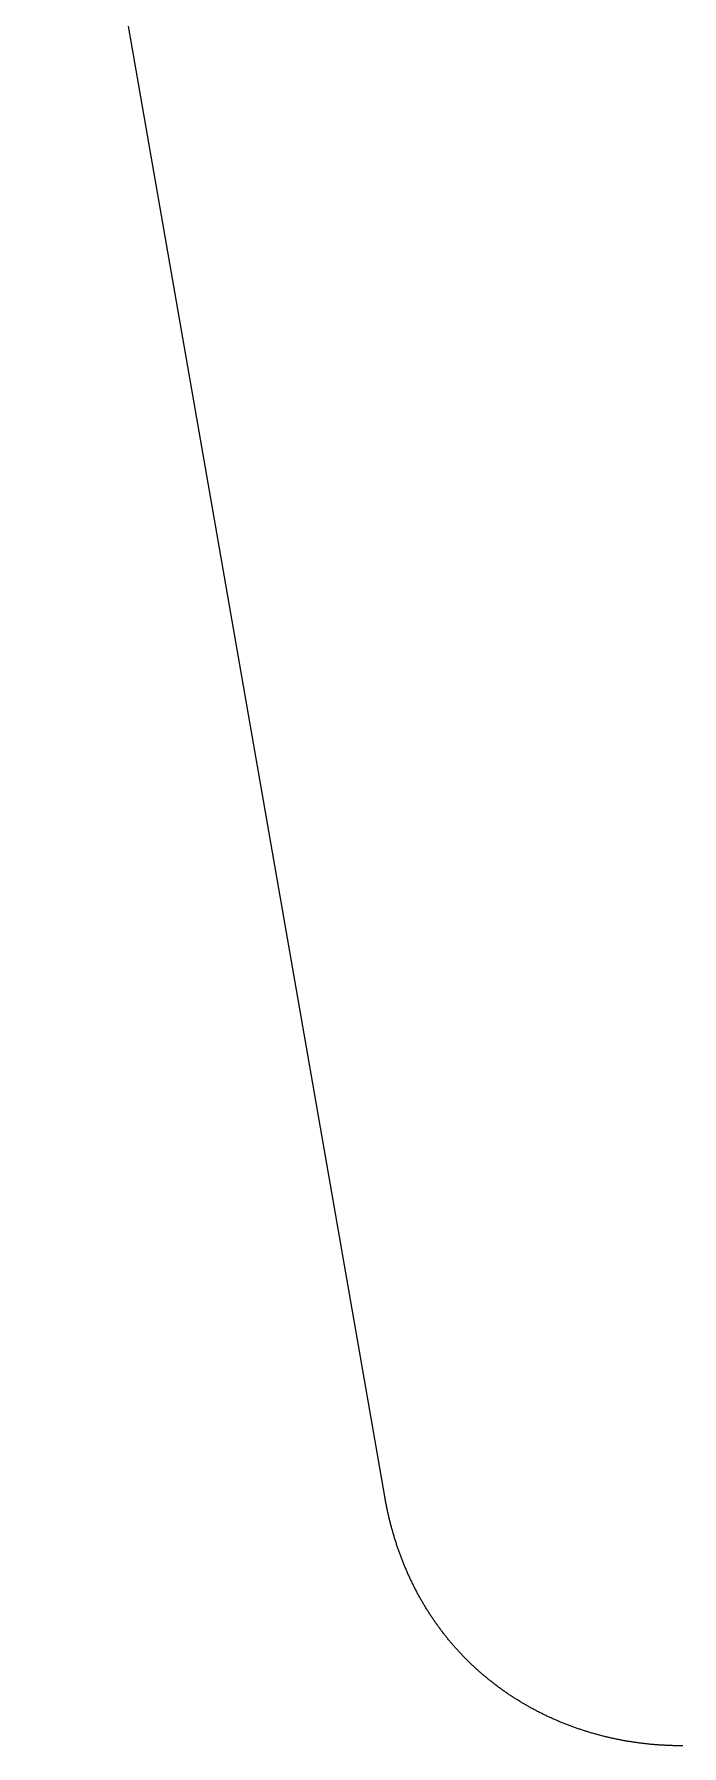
# Model space of a CAD drawing. Header units: millimetres. Extents: x 72.5 to 127.5, y -127.5 to -72.5.
# Drawn here: x 95.53 to 100, y -127.5 to -115.69 of the extents above; entities that cross this region are included whole.
import ezdxf

# ---------------------------------------------------------------- set-up
doc = ezdxf.new("R2010")
doc.units = ezdxf.units.MM
doc.layers.add('Edge.Cuts', color=254, linetype='CONTINUOUS', true_color=0xd0d2cd)

msp = doc.modelspace()

# ---------------------------------------------------------------- linework, layer by layer
at = {"layer": 'Edge.Cuts', "linetype": 'CONTINUOUS'}
for p, q in [((97.953314, -125.779217), (95.533627, -111.909469)), ((97.954422, -125.785521), (97.953314, -125.779217)), ((97.955665, -125.792481), (97.954422, -125.785521)), ((97.956925, -125.799427), (97.955665, -125.792481)), ((97.958203, -125.80636), (97.956925, -125.799427)), ((97.959499, -125.81328), (97.958203, -125.80636)), ((97.960813, -125.820187), (97.959499, -125.81328)), ((97.962145, -125.827079), (97.960813, -125.820187)), ((97.963495, -125.83396), (97.962145, -125.827079)), ((97.964862, -125.840826), (97.963495, -125.83396)), ((97.966248, -125.84768), (97.964862, -125.840826)), ((97.967651, -125.85452), (97.966248, -125.84768)), ((97.969071, -125.861348), (97.967651, -125.85452)), ((97.97051, -125.868162), (97.969071, -125.861348)), ((97.971966, -125.874963), (97.97051, -125.868162)), ((97.973439, -125.881751), (97.971966, -125.874963)), ((97.974931, -125.888526), (97.973439, -125.881751)), ((97.976439, -125.895287), (97.974931, -125.888526)), ((97.977966, -125.902036), (97.976439, -125.895287)), ((97.97951, -125.908771), (97.977966, -125.902036)), ((97.981071, -125.915493), (97.97951, -125.908771)), ((97.98265, -125.922202), (97.981071, -125.915493)), ((97.984247, -125.928899), (97.98265, -125.922202)), ((97.98586, -125.935581), (97.984247, -125.928899)), ((97.987492, -125.942252), (97.98586, -125.935581)), ((97.98914, -125.948908), (97.987492, -125.942252)), ((97.990806, -125.955552), (97.98914, -125.948908)), ((97.992489, -125.962183), (97.990806, -125.955552)), ((97.99419, -125.968801), (97.992489, -125.962183)), ((97.995908, -125.975405), (97.99419, -125.968801)), ((97.997643, -125.981997), (97.995908, -125.975405)), ((97.999396, -125.988576), (97.997643, -125.981997)), ((98.001166, -125.995142), (97.999396, -125.988576)), ((98.002952, -126.001694), (98.001166, -125.995142)), ((98.004757, -126.008234), (98.002952, -126.001694)), ((98.006578, -126.01476), (98.004757, -126.008234)), ((98.008416, -126.021275), (98.006578, -126.01476)), ((98.010272, -126.027775), (98.008416, -126.021275)), ((98.012145, -126.034263), (98.010272, -126.027775)), ((98.014034, -126.040738), (98.012145, -126.034263)), ((98.015941, -126.0472), (98.014034, -126.040738)), ((98.017865, -126.053649), (98.015941, -126.0472)), ((98.019806, -126.060085), (98.017865, -126.053649)), ((98.021763, -126.066508), (98.019806, -126.060085)), ((98.023738, -126.072919), (98.021763, -126.066508)), ((98.02573, -126.079315), (98.023738, -126.072919)), ((98.027738, -126.0857), (98.02573, -126.079315)), ((98.029764, -126.092071), (98.027738, -126.0857)), ((98.031806, -126.09843), (98.029764, -126.092071)), ((98.033865, -126.104775), (98.031806, -126.09843)), ((98.035942, -126.111109), (98.033865, -126.104775)), ((98.038034, -126.117428), (98.035942, -126.111109)), ((98.040144, -126.123736), (98.038034, -126.117428)), ((98.042271, -126.130029), (98.040144, -126.123736)), ((98.044414, -126.136311), (98.042271, -126.130029)), ((98.046574, -126.142579), (98.044414, -126.136311)), ((98.048751, -126.148835), (98.046574, -126.142579)), ((98.050944, -126.155077), (98.048751, -126.148835)), ((98.053154, -126.161307), (98.050944, -126.155077)), ((98.055381, -126.167524), (98.053154, -126.161307)), ((98.057625, -126.173729), (98.055381, -126.167524)), ((98.059884, -126.179919), (98.057625, -126.173729)), ((98.062161, -126.186098), (98.059884, -126.179919)), ((98.064454, -126.192263), (98.062161, -126.186098)), ((98.066765, -126.198417), (98.064454, -126.192263)), ((98.069091, -126.204556), (98.066765, -126.198417)), ((98.071434, -126.210684), (98.069091, -126.204556)), ((98.073793, -126.216797), (98.071434, -126.210684)), ((98.076169, -126.2229), (98.073793, -126.216797)), ((98.078561, -126.228988), (98.076169, -126.2229)), ((98.08097, -126.235065), (98.078561, -126.228988)), ((98.083395, -126.241127), (98.08097, -126.235065)), ((98.085837, -126.247178), (98.083395, -126.241127)), ((98.088295, -126.253215), (98.085837, -126.247178)), ((98.09077, -126.25924), (98.088295, -126.253215)), ((98.093261, -126.265251), (98.09077, -126.25924)), ((98.095768, -126.271251), (98.093261, -126.265251)), ((98.098291, -126.277237), (98.095768, -126.271251)), ((98.100832, -126.283211), (98.098291, -126.277237)), ((98.103387, -126.289171), (98.100832, -126.283211)), ((98.10596, -126.29512), (98.103387, -126.289171)), ((98.108549, -126.301054), (98.10596, -126.29512)), ((98.111154, -126.306978), (98.108549, -126.301054)), ((98.113775, -126.312886), (98.111154, -126.306978)), ((98.116413, -126.318784), (98.113775, -126.312886)), ((98.119066, -126.324667), (98.116413, -126.318784)), ((98.121736, -126.33054), (98.119066, -126.324667)), ((98.124422, -126.336397), (98.121736, -126.33054)), ((98.127124, -126.342244), (98.124422, -126.336397)), ((98.129842, -126.348076), (98.127124, -126.342244)), ((98.132577, -126.353897), (98.129842, -126.348076)), ((98.135327, -126.359703), (98.132577, -126.353897)), ((98.138094, -126.365499), (98.135327, -126.359703)), ((98.140876, -126.37128), (98.138094, -126.365499)), ((98.143675, -126.37705), (98.140876, -126.37128)), ((98.14649, -126.382805), (98.143675, -126.37705)), ((98.149321, -126.38855), (98.14649, -126.382805)), ((98.152167, -126.394279), (98.149321, -126.38855)), ((98.15503, -126.399998), (98.152167, -126.394279)), ((98.157908, -126.405703), (98.15503, -126.399998)), ((98.160804, -126.411396), (98.157908, -126.405703)), ((98.163714, -126.417074), (98.160804, -126.411396)), ((98.166641, -126.422742), (98.163714, -126.417074)), ((98.169583, -126.428395), (98.166641, -126.422742)), ((98.172542, -126.434038), (98.169583, -126.428395)), ((98.175515, -126.439665), (98.172542, -126.434038)), ((98.178506, -126.445282), (98.175515, -126.439665)), ((98.181511, -126.450883), (98.178506, -126.445282)), ((98.184534, -126.456474), (98.181511, -126.450883)), ((98.187571, -126.46205), (98.184534, -126.456474)), ((98.190625, -126.467616), (98.187571, -126.46205)), ((98.193693, -126.473166), (98.190625, -126.467616)), ((98.196779, -126.478706), (98.193693, -126.473166)), ((98.199879, -126.484231), (98.196779, -126.478706)), ((98.202996, -126.489745), (98.199879, -126.484231)), ((98.206128, -126.495244), (98.202996, -126.489745)), ((98.209276, -126.500733), (98.206128, -126.495244)), ((98.212439, -126.506206), (98.209276, -126.500733)), ((98.215619, -126.511669), (98.212439, -126.506206)), ((98.218814, -126.517117), (98.215619, -126.511669)), ((98.222025, -126.522554), (98.218814, -126.517117)), ((98.225251, -126.527976), (98.222025, -126.522554)), ((98.228493, -126.533387), (98.225251, -126.527976)), ((98.23175, -126.538784), (98.228493, -126.533387)), ((98.235024, -126.544169), (98.23175, -126.538784)), ((98.238312, -126.54954), (98.235024, -126.544169)), ((98.241617, -126.5549), (98.238312, -126.54954)), ((98.244936, -126.560245), (98.241617, -126.5549)), ((98.248272, -126.565579), (98.244936, -126.560245)), ((98.251623, -126.570898), (98.248272, -126.565579)), ((98.25499, -126.576206), (98.251623, -126.570898)), ((98.258371, -126.581499), (98.25499, -126.576206)), ((98.261769, -126.586782), (98.258371, -126.581499)), ((98.265182, -126.592049), (98.261769, -126.586782)), ((98.268611, -126.597305), (98.265182, -126.592049)), ((98.272054, -126.602547), (98.268611, -126.597305)), ((98.275514, -126.607777), (98.272054, -126.602547)), ((98.278988, -126.612993), (98.275514, -126.607777)), ((98.282479, -126.618197), (98.278988, -126.612993)), ((98.285983, -126.623387), (98.282479, -126.618197)), ((98.289505, -126.628566), (98.285983, -126.623387)), ((98.293041, -126.633729), (98.289505, -126.628566)), ((98.296593, -126.638882), (98.293041, -126.633729)), ((98.300159, -126.644019), (98.296593, -126.638882)), ((98.303742, -126.649146), (98.300159, -126.644019)), ((98.307339, -126.654257), (98.303742, -126.649146)), ((98.310952, -126.659358), (98.307339, -126.654257)), ((98.31458, -126.664443), (98.310952, -126.659358)), ((98.318224, -126.669518), (98.31458, -126.664443)), ((98.321882, -126.674577), (98.318224, -126.669518)), ((98.325556, -126.679625), (98.321882, -126.674577)), ((98.329245, -126.684658), (98.325556, -126.679625)), ((98.33295, -126.68968), (98.329245, -126.684658)), ((98.336668, -126.694686), (98.33295, -126.68968)), ((98.340404, -126.699682), (98.336668, -126.694686)), ((98.344153, -126.704663), (98.340404, -126.699682)), ((98.347919, -126.709632), (98.344153, -126.704663)), ((98.351698, -126.714586), (98.347919, -126.709632)), ((98.355494, -126.719529), (98.351698, -126.714586)), ((98.359304, -126.724457), (98.355494, -126.719529)), ((98.36313, -126.729374), (98.359304, -126.724457)), ((98.366969, -126.734275), (98.36313, -126.729374)), ((98.370826, -126.739165), (98.366969, -126.734275)), ((98.374696, -126.74404), (98.370826, -126.739165)), ((98.378582, -126.748904), (98.374696, -126.74404)), ((98.382482, -126.753752), (98.378582, -126.748904)), ((98.386398, -126.758589), (98.382482, -126.753752)), ((98.390328, -126.763411), (98.386398, -126.758589)), ((98.394275, -126.768221), (98.390328, -126.763411)), ((98.398234, -126.773016), (98.394275, -126.768221)), ((98.402211, -126.7778), (98.398234, -126.773016)), ((98.4062, -126.782568), (98.402211, -126.7778)), ((98.410207, -126.787326), (98.4062, -126.782568)), ((98.414226, -126.792067), (98.410207, -126.787326)), ((98.418262, -126.796798), (98.414226, -126.792067)), ((98.422311, -126.801512), (98.418262, -126.796798)), ((98.426377, -126.806216), (98.422311, -126.801512)), ((98.430455, -126.810903), (98.426377, -126.806216)), ((98.434551, -126.81558), (98.430455, -126.810903)), ((98.438659, -126.820241), (98.434551, -126.81558)), ((98.442784, -126.824891), (98.438659, -126.820241)), ((98.446922, -126.829524), (98.442784, -126.824891)), ((98.451077, -126.834147), (98.446922, -126.829524)), ((98.455244, -126.838753), (98.451077, -126.834147)), ((98.459428, -126.843349), (98.455244, -126.838753)), ((98.463625, -126.847928), (98.459428, -126.843349)), ((98.467838, -126.852497), (98.463625, -126.847928)), ((98.472064, -126.857049), (98.467838, -126.852497)), ((98.476307, -126.86159), (98.472064, -126.857049)), ((98.480563, -126.866115), (98.476307, -126.86159)), ((98.484835, -126.870629), (98.480563, -126.866115)), ((98.489119, -126.875126), (98.484835, -126.870629)), ((98.493421, -126.879612), (98.489119, -126.875126)), ((98.497734, -126.884083), (98.493421, -126.879612)), ((98.502065, -126.888541), (98.497734, -126.884083)), ((98.506407, -126.892984), (98.502065, -126.888541)), ((98.510767, -126.897415), (98.506407, -126.892984)), ((98.515139, -126.90183), (98.510767, -126.897415)), ((98.519527, -126.906234), (98.515139, -126.90183)), ((98.523928, -126.910621), (98.519527, -126.906234)), ((98.528345, -126.914997), (98.523928, -126.910621)), ((98.532775, -126.919356), (98.528345, -126.914997)), ((98.537221, -126.923704), (98.532775, -126.919356)), ((98.541679, -126.928036), (98.537221, -126.923704)), ((98.546154, -126.932356), (98.541679, -126.928036)), ((98.550641, -126.93666), (98.546154, -126.932356)), ((98.555145, -126.940952), (98.550641, -126.93666)), ((98.559661, -126.945228), (98.555145, -126.940952)), ((98.564193, -126.949492), (98.559661, -126.945228)), ((98.568737, -126.953739), (98.564193, -126.949492)), ((98.573298, -126.957975), (98.568737, -126.953739)), ((98.57787, -126.962194), (98.573298, -126.957975)), ((98.58246, -126.966402), (98.57787, -126.962194)), ((98.587061, -126.970593), (98.58246, -126.966402)), ((98.591678, -126.974772), (98.587061, -126.970593)), ((98.596308, -126.978935), (98.591678, -126.974772)), ((98.600954, -126.983086), (98.596308, -126.978935)), ((98.605611, -126.98722), (98.600954, -126.983086)), ((98.610285, -126.991342), (98.605611, -126.98722)), ((98.614971, -126.995448), (98.610285, -126.991342)), ((98.619673, -126.999542), (98.614971, -126.995448)), ((98.624387, -127.003619), (98.619673, -126.999542)), ((98.629117, -127.007684), (98.624387, -127.003619)), ((98.633858, -127.011732), (98.629117, -127.007684)), ((98.638617, -127.015768), (98.633858, -127.011732)), ((98.643386, -127.019787), (98.638617, -127.015768)), ((98.648172, -127.023794), (98.643386, -127.019787)), ((98.652969, -127.027785), (98.648172, -127.023794)), ((98.657783, -127.031763), (98.652969, -127.027785)), ((98.662608, -127.035724), (98.657783, -127.031763)), ((98.667449, -127.039673), (98.662608, -127.035724)), ((98.672302, -127.043605), (98.667449, -127.039673)), ((98.677171, -127.047525), (98.672302, -127.043605)), ((98.68205, -127.051428), (98.677171, -127.047525)), ((98.686947, -127.055318), (98.68205, -127.051428)), ((98.691854, -127.059192), (98.686947, -127.055318)), ((98.696778, -127.063053), (98.691854, -127.059192)), ((98.701712, -127.066897), (98.696778, -127.063053)), ((98.706663, -127.070728), (98.701712, -127.066897)), ((98.711625, -127.074542), (98.706663, -127.070728)), ((98.716603, -127.078344), (98.711625, -127.074542)), ((98.721592, -127.082129), (98.716603, -127.078344)), ((98.726597, -127.085901), (98.721592, -127.082129)), ((98.731613, -127.089655), (98.726597, -127.085901)), ((98.736645, -127.093397), (98.731613, -127.089655)), ((98.741687, -127.097122), (98.736645, -127.093397)), ((98.746746, -127.100834), (98.741687, -127.097122)), ((98.751815, -127.104529), (98.746746, -127.100834)), ((98.756901, -127.108211), (98.751815, -127.104529)), ((98.761996, -127.111876), (98.756901, -127.108211)), ((98.767108, -127.115527), (98.761996, -127.111876)), ((98.772231, -127.119162), (98.767108, -127.115527)), ((98.777369, -127.122783), (98.772231, -127.119162)), ((98.782518, -127.126387), (98.777369, -127.122783)), ((98.787683, -127.129978), (98.782518, -127.126387)), ((98.792858, -127.133551), (98.787683, -127.129978)), ((98.798049, -127.137112), (98.792858, -127.133551)), ((98.80325, -127.140655), (98.798049, -127.137112)), ((98.808467, -127.144184), (98.80325, -127.140655)), ((98.813694, -127.147696), (98.808467, -127.144184)), ((98.818937, -127.151195), (98.813694, -127.147696)), ((98.82419, -127.154676), (98.818937, -127.151195)), ((98.829458, -127.158144), (98.82419, -127.154676)), ((98.834737, -127.161594), (98.829458, -127.158144)), ((98.840032, -127.165031), (98.834737, -127.161594)), ((98.845336, -127.16845), (98.840032, -127.165031)), ((98.850656, -127.171855), (98.845336, -127.16845)), ((98.855985, -127.175243), (98.850656, -127.171855)), ((98.861331, -127.178617), (98.855985, -127.175243)), ((98.866686, -127.181974), (98.861331, -127.178617)), ((98.872056, -127.185316), (98.866686, -127.181974)), ((98.877437, -127.188642), (98.872056, -127.185316)), ((98.882832, -127.191953), (98.877437, -127.188642)), ((98.888238, -127.195246), (98.882832, -127.191953)), ((98.893658, -127.198525), (98.888238, -127.195246)), ((98.899088, -127.201787), (98.893658, -127.198525)), ((98.904534, -127.205035), (98.899088, -127.201787)), ((98.909989, -127.208264), (98.904534, -127.205035)), ((98.915459, -127.21148), (98.909989, -127.208264)), ((98.920938, -127.214678), (98.915459, -127.21148)), ((98.926433, -127.217861), (98.920938, -127.214678)), ((98.931937, -127.221027), (98.926433, -127.217861)), ((98.937455, -127.224178), (98.931937, -127.221027)), ((98.942984, -127.227312), (98.937455, -127.224178)), ((98.948527, -127.230431), (98.942984, -127.227312)), ((98.954079, -127.233532), (98.948527, -127.230431)), ((98.959646, -127.236618), (98.954079, -127.233532)), ((98.965222, -127.239687), (98.959646, -127.236618)), ((98.970813, -127.242741), (98.965222, -127.239687)), ((98.976413, -127.245777), (98.970813, -127.242741)), ((98.982027, -127.248798), (98.976413, -127.245777)), ((98.987651, -127.251801), (98.982027, -127.248798)), ((98.993289, -127.254789), (98.987651, -127.251801)), ((98.998936, -127.25776), (98.993289, -127.254789)), ((99.004597, -127.260715), (98.998936, -127.25776)), ((99.010267, -127.263652), (99.004597, -127.260715)), ((99.015952, -127.266574), (99.010267, -127.263652)), ((99.021645, -127.269478), (99.015952, -127.266574)), ((99.027352, -127.272367), (99.021645, -127.269478)), ((99.033068, -127.275238), (99.027352, -127.272367)), ((99.038798, -127.278093), (99.033068, -127.275238)), ((99.044537, -127.280931), (99.038798, -127.278093)), ((99.05029, -127.283753), (99.044537, -127.280931)), ((99.056051, -127.286557), (99.05029, -127.283753)), ((99.061826, -127.289345), (99.056051, -127.286557)), ((99.067609, -127.292115), (99.061826, -127.289345)), ((99.073407, -127.294869), (99.067609, -127.292115)), ((99.079212, -127.297606), (99.073407, -127.294869)), ((99.085032, -127.300326), (99.079212, -127.297606)), ((99.090859, -127.303029), (99.085032, -127.300326)), ((99.0967, -127.305715), (99.090859, -127.303029)), ((99.102549, -127.308383), (99.0967, -127.305715)), ((99.108412, -127.311036), (99.102549, -127.308383)), ((99.114282, -127.31367), (99.108412, -127.311036)), ((99.120166, -127.316288), (99.114282, -127.31367)), ((99.126058, -127.318887), (99.120166, -127.316288)), ((99.131963, -127.321471), (99.126058, -127.318887)), ((99.137876, -127.324036), (99.131963, -127.321471)), ((99.143802, -127.326585), (99.137876, -127.324036)), ((99.149736, -127.329116), (99.143802, -127.326585)), ((99.155683, -127.33163), (99.149736, -127.329116)), ((99.161637, -127.334126), (99.155683, -127.33163)), ((99.167605, -127.336606), (99.161637, -127.334126)), ((99.173579, -127.339066), (99.167605, -127.336606)), ((99.179567, -127.341511), (99.173579, -127.339066)), ((99.185562, -127.343937), (99.179567, -127.341511)), ((99.191569, -127.346346), (99.185562, -127.343937)), ((99.197584, -127.348737), (99.191569, -127.346346)), ((99.203611, -127.351111), (99.197584, -127.348737)), ((99.209646, -127.353467), (99.203611, -127.351111)), ((99.215693, -127.355806), (99.209646, -127.353467)), ((99.221747, -127.358126), (99.215693, -127.355806)), ((99.227813, -127.360429), (99.221747, -127.358126)), ((99.233886, -127.362714), (99.227813, -127.360429)), ((99.239972, -127.364982), (99.233886, -127.362714)), ((99.246064, -127.367231), (99.239972, -127.364982)), ((99.252168, -127.369463), (99.246064, -127.367231)), ((99.258279, -127.371676), (99.252168, -127.369463)), ((99.264402, -127.373872), (99.258279, -127.371676)), ((99.270531, -127.376049), (99.264402, -127.373872)), ((99.276672, -127.37821), (99.270531, -127.376049)), ((99.28282, -127.380351), (99.276672, -127.37821)), ((99.288979, -127.382475), (99.28282, -127.380351)), ((99.295145, -127.38458), (99.288979, -127.382475)), ((99.301322, -127.386668), (99.295145, -127.38458)), ((99.307505, -127.388737), (99.301322, -127.386668)), ((99.3137, -127.390788), (99.307505, -127.388737)), ((99.319901, -127.392821), (99.3137, -127.390788)), ((99.326113, -127.394836), (99.319901, -127.392821)), ((99.33233, -127.396832), (99.326113, -127.394836)), ((99.338559, -127.39881), (99.33233, -127.396832)), ((99.344794, -127.40077), (99.338559, -127.39881)), ((99.35104, -127.402712), (99.344794, -127.40077)), ((99.357291, -127.404634), (99.35104, -127.402712)), ((99.363554, -127.406539), (99.357291, -127.404634)), ((99.369821, -127.408425), (99.363554, -127.406539)), ((99.3761, -127.410293), (99.369821, -127.408425)), ((99.382384, -127.412142), (99.3761, -127.410293)), ((99.388678, -127.413973), (99.382384, -127.412142)), ((99.394978, -127.415784), (99.388678, -127.413973)), ((99.401288, -127.417578), (99.394978, -127.415784)), ((99.407603, -127.419353), (99.401288, -127.417578)), ((99.413928, -127.421109), (99.407603, -127.419353)), ((99.420259, -127.422846), (99.413928, -127.421109)), ((99.426599, -127.424566), (99.420259, -127.422846)), ((99.432945, -127.426265), (99.426599, -127.424566)), ((99.4393, -127.427947), (99.432945, -127.426265)), ((99.44566, -127.429609), (99.4393, -127.427947)), ((99.452029, -127.431253), (99.44566, -127.429609)), ((99.458404, -127.432878), (99.452029, -127.431253)), ((99.464787, -127.434484), (99.458404, -127.432878)), ((99.471176, -127.436071), (99.464787, -127.434484)), ((99.477574, -127.43764), (99.471176, -127.436071)), ((99.483976, -127.439189), (99.477574, -127.43764)), ((99.490387, -127.440719), (99.483976, -127.439189)), ((99.496803, -127.442231), (99.490387, -127.440719)), ((99.503227, -127.443723), (99.496803, -127.442231)), ((99.509656, -127.445196), (99.503227, -127.443723)), ((99.516093, -127.446651), (99.509656, -127.445196)), ((99.522535, -127.448086), (99.516093, -127.446651)), ((99.528985, -127.449502), (99.522535, -127.448086)), ((99.535439, -127.450899), (99.528985, -127.449502)), ((99.541901, -127.452277), (99.535439, -127.450899)), ((99.548368, -127.453635), (99.541901, -127.452277)), ((99.554842, -127.454975), (99.548368, -127.453635)), ((99.56132, -127.456295), (99.554842, -127.454975)), ((99.567806, -127.457596), (99.56132, -127.456295)), ((99.574296, -127.458878), (99.567806, -127.457596)), ((99.580793, -127.46014), (99.574296, -127.458878)), ((99.587294, -127.461383), (99.580793, -127.46014)), ((99.593802, -127.462607), (99.587294, -127.461383)), ((99.600314, -127.463811), (99.593802, -127.462607)), ((99.606833, -127.464997), (99.600314, -127.463811)), ((99.613356, -127.466162), (99.606833, -127.464997)), ((99.619885, -127.467309), (99.613356, -127.466162)), ((99.626418, -127.468435), (99.619885, -127.467309)), ((99.632957, -127.469543), (99.626418, -127.468435)), ((99.6395, -127.470631), (99.632957, -127.469543)), ((99.646049, -127.471699), (99.6395, -127.470631)), ((99.652601, -127.472748), (99.646049, -127.471699)), ((99.659159, -127.473777), (99.652601, -127.472748)), ((99.665721, -127.474787), (99.659159, -127.473777)), ((99.672288, -127.475778), (99.665721, -127.474787)), ((99.678859, -127.476748), (99.672288, -127.475778)), ((99.685435, -127.477699), (99.678859, -127.476748)), ((99.692014, -127.478631), (99.685435, -127.477699)), ((99.698598, -127.479543), (99.692014, -127.478631)), ((99.705185, -127.480435), (99.698598, -127.479543)), ((99.711777, -127.481308), (99.705185, -127.480435)), ((99.718372, -127.482161), (99.711777, -127.481308)), ((99.724972, -127.482994), (99.718372, -127.482161)), ((99.731575, -127.483808), (99.724972, -127.482994)), ((99.738182, -127.484601), (99.731575, -127.483808)), ((99.744792, -127.485375), (99.738182, -127.484601)), ((99.751406, -127.48613), (99.744792, -127.485375)), ((99.758023, -127.486864), (99.751406, -127.48613)), ((99.764643, -127.487579), (99.758023, -127.486864)), ((99.771266, -127.488274), (99.764643, -127.487579)), ((99.777893, -127.48895), (99.771266, -127.488274)), ((99.784522, -127.489605), (99.777893, -127.48895)), ((99.791155, -127.490241), (99.784522, -127.489605)), ((99.79779, -127.490857), (99.791155, -127.490241)), ((99.804429, -127.491453), (99.79779, -127.490857)), ((99.811069, -127.492029), (99.804429, -127.491453)), ((99.817712, -127.492585), (99.811069, -127.492029)), ((99.824358, -127.493121), (99.817712, -127.492585)), ((99.831006, -127.493638), (99.824358, -127.493121)), ((99.837656, -127.494135), (99.831006, -127.493638)), ((99.844309, -127.494611), (99.837656, -127.494135)), ((99.850963, -127.495068), (99.844309, -127.494611)), ((99.85762, -127.495505), (99.850963, -127.495068)), ((99.864278, -127.495922), (99.85762, -127.495505)), ((99.870939, -127.496319), (99.864278, -127.495922)), ((99.877601, -127.496696), (99.870939, -127.496319)), ((99.884265, -127.497053), (99.877601, -127.496696)), ((99.89093, -127.497391), (99.884265, -127.497053)), ((99.897597, -127.497708), (99.89093, -127.497391)), ((99.904265, -127.498005), (99.897597, -127.497708)), ((99.910934, -127.498283), (99.904265, -127.498005)), ((99.917605, -127.49854), (99.910934, -127.498283)), ((99.924277, -127.498777), (99.917605, -127.49854)), ((99.930949, -127.498995), (99.924277, -127.498777)), ((99.937623, -127.499192), (99.930949, -127.498995)), ((99.944297, -127.49937), (99.937623, -127.499192)), ((99.950973, -127.499527), (99.944297, -127.49937)), ((99.957648, -127.499665), (99.950973, -127.499527)), ((99.964325, -127.499782), (99.957648, -127.499665)), ((99.971002, -127.49988), (99.964325, -127.499782)), ((99.977679, -127.499957), (99.971002, -127.49988)), ((99.984357, -127.500015), (99.977679, -127.499957)), ((99.991034, -127.500052), (99.984357, -127.500015)), ((99.997712, -127.50007), (99.991034, -127.500052)), ((100.011068, -127.500045), (99.997712, -127.50007))]:
    msp.add_line(p, q, dxfattribs=at)

doc.saveas('drawing.dxf')
